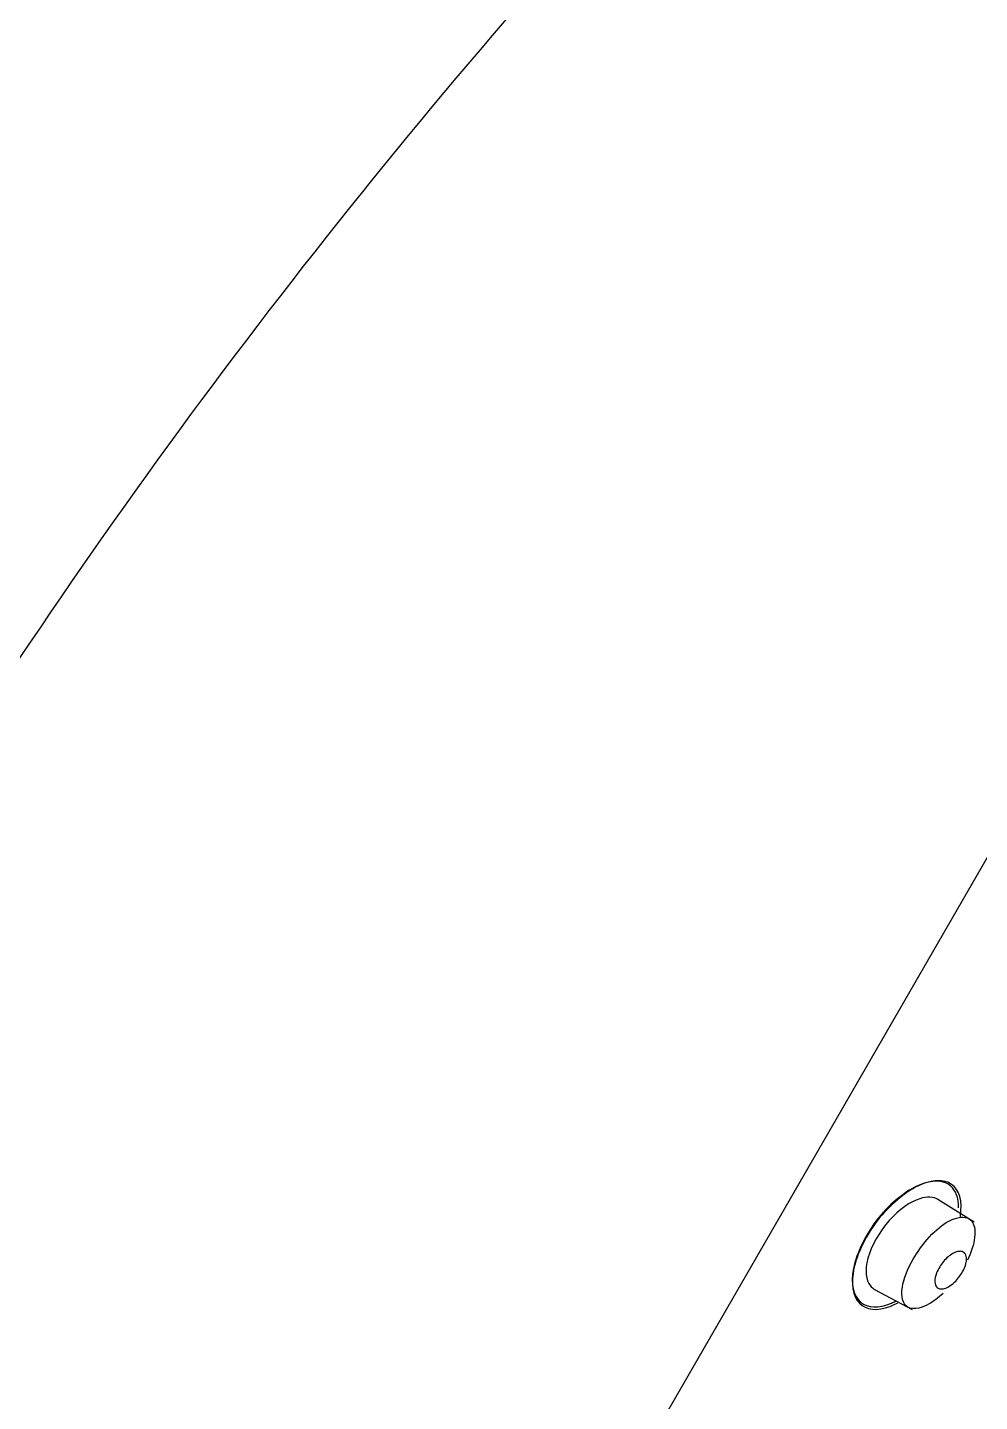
# Model space of a CAD drawing. Header units: millimetres. Extents: x -60 to 7633, y -2614 to 2146.
# Drawn here: x 508.19 to 534.23, y 1468.66 to 1506.24 of the extents above; entities that cross this region are included whole.
import ezdxf

# ---------------------------------------------------------------- set-up
doc = ezdxf.new("R2010")
doc.units = ezdxf.units.MM
doc.layers.get('0').update_dxf_attribs({"color": 250})

msp = doc.modelspace()

# ---------------------------------------------------------------- linework, layer by layer
at = {"linetype": 'Continuous'}
for p, q in [((522.059, 1462.093), (559.276, 1526.554)), ((534.086, 1473.571), (533.091, 1474.193)), ((531.358, 1471.732), (532.394, 1471.18))]:
    msp.add_line(p, q, dxfattribs=at)
for points, knots in [([(494.566, 1464.814), (495.924, 1467.798), (497.357, 1470.748), (501.389, 1478.471), (504.143, 1483.154), (510.109, 1492.257), (513.301, 1496.659), (520.072, 1505.164), (523.65, 1509.275), (531.165, 1517.119), (535.128, 1520.863), (543.491, 1527.809), (547.891, 1530.988), (552.413, 1534.009)], [0.6498496, 0.6498496, 0.6498496, 0.6498496, 0.6875, 0.6875, 0.75, 0.75, 0.8125, 0.8125, 0.875, 0.875, 0.9375, 0.9375, 0.9999943, 0.9999943, 0.9999943, 0.9999943]), ([(533.66, 1473.964), (533.662, 1474.236), (533.581, 1474.442), (533.246, 1474.723), (532.939, 1474.733), (532.23, 1474.434), (531.815, 1474.113), (531.125, 1473.258), (530.864, 1472.727), (530.701, 1471.871), (530.784, 1471.547), (531.17, 1471.218), (531.475, 1471.207), (531.864, 1471.373), (531.9, 1471.39), (531.937, 1471.409)], [0.0324169, 0.0324169, 0.0324169, 0.0324169, 0.125, 0.125, 0.25, 0.25, 0.375, 0.375, 0.5, 0.5, 0.625, 0.625, 0.75, 0.75, 0.7627133, 0.7627133, 0.7627133, 0.7627133]), ([(533.708, 1473.723), (533.776, 1474.15), (533.677, 1474.457), (533.256, 1474.751), (532.931, 1474.74), (532.194, 1474.394), (531.768, 1474.043), (531.083, 1473.146), (530.836, 1472.605), (530.708, 1471.752), (530.81, 1471.439), (531.231, 1471.14), (531.554, 1471.149), (531.947, 1471.337), (531.975, 1471.351), (532.002, 1471.366)], [0, 0, 0, 0, 0.125, 0.125, 0.25, 0.25, 0.375, 0.375, 0.5, 0.5, 0.625, 0.625, 0.75, 0.75, 0.7592244, 0.7592244, 0.7592244, 0.7592244]), ([(533.097, 1474.189), (532.972, 1474.267), (532.799, 1474.276), (532.342, 1474.128), (532.038, 1473.923), (531.764, 1473.616)], [0.7775309, 0.7775309, 0.7775309, 0.7775309, 0.875, 0.875, 1, 1, 1, 1]), ([(531.764, 1473.616), (531.49, 1473.31), (531.27, 1472.92), (531.087, 1472.248), (531.122, 1471.978), (531.279, 1471.786), (531.319, 1471.753), (531.365, 1471.729)], [0, 0, 0, 0, 0.125, 0.125, 0.25, 0.25, 0.2839826, 0.2839826, 0.2839826, 0.2839826]), ([(533.234, 1471.623), (533.1, 1471.498), (532.862, 1471.321), (532.522, 1471.183), (532.171, 1471.215), (532.028, 1471.681), (532.341, 1472.487), (532.822, 1473.162), (533.155, 1473.451), (533.324, 1473.556)], [0.4449214, 0.4449214, 0.4449214, 0.4449214, 0.5081942, 0.5561463, 0.6292067, 0.7482602, 0.8460034, 0.9157991, 1, 1, 1, 1]), ([(533.324, 1473.556), (533.549, 1473.694), (533.897, 1473.77), (534.106, 1473.508), (534.116, 1473.104), (534.01, 1472.754), (533.902, 1472.531)], [0, 0, 0, 0, 0.1119734, 0.193359, 0.2431417, 0.324426, 0.324426, 0.324426, 0.324426]), ([(533.499, 1471.884), (533.448, 1471.841), (533.396, 1471.808), (533.348, 1471.784), (533.3, 1471.761), (533.254, 1471.747), (533.213, 1471.743), (533.169, 1471.739), (533.13, 1471.747), (533.098, 1471.765), (533.065, 1471.784), (533.04, 1471.815), (533.026, 1471.857), (533.012, 1471.897), (533.007, 1471.949), (533.014, 1472.007), (533.02, 1472.06), (533.036, 1472.12), (533.06, 1472.181), (533.081, 1472.236), (533.11, 1472.293), (533.143, 1472.348), (533.175, 1472.399), (533.211, 1472.449), (533.249, 1472.494), (533.288, 1472.54), (533.33, 1472.582), (533.371, 1472.618), (533.415, 1472.656), (533.461, 1472.688), (533.504, 1472.712), (533.551, 1472.739), (533.598, 1472.758), (533.639, 1472.767), (533.685, 1472.776), (533.727, 1472.775), (533.762, 1472.764), (533.799, 1472.751), (533.828, 1472.727), (533.848, 1472.691), (533.868, 1472.656), (533.878, 1472.609), (533.877, 1472.554), (533.876, 1472.504), (533.865, 1472.445), (533.845, 1472.384), (533.827, 1472.329), (533.802, 1472.27), (533.77, 1472.213), (533.741, 1472.161), (533.706, 1472.109), (533.669, 1472.061), (533.632, 1472.013), (533.592, 1471.969), (533.551, 1471.93), (533.534, 1471.914), (533.517, 1471.898), (533.499, 1471.884)], [0, 0, 0, 0, 0.056664, 0.056664, 0.056664, 0.113057, 0.113057, 0.113057, 0.174093, 0.174093, 0.174093, 0.237763, 0.237763, 0.237763, 0.299225, 0.299225, 0.299225, 0.354385, 0.354385, 0.354385, 0.403047, 0.403047, 0.403047, 0.448343, 0.448343, 0.448343, 0.493993, 0.493993, 0.493993, 0.54296, 0.54296, 0.54296, 0.597163, 0.597163, 0.597163, 0.656959, 0.656959, 0.656959, 0.720299, 0.720299, 0.720299, 0.782719, 0.782719, 0.782719, 0.839638, 0.839638, 0.839638, 0.889793, 0.889793, 0.889793, 0.93566, 0.93566, 0.93566, 0.980913, 0.980913, 0.980913, 1, 1, 1, 1])]:
    msp.add_open_spline(points, degree=3, knots=knots, dxfattribs=at)

doc.saveas('drawing.dxf')
